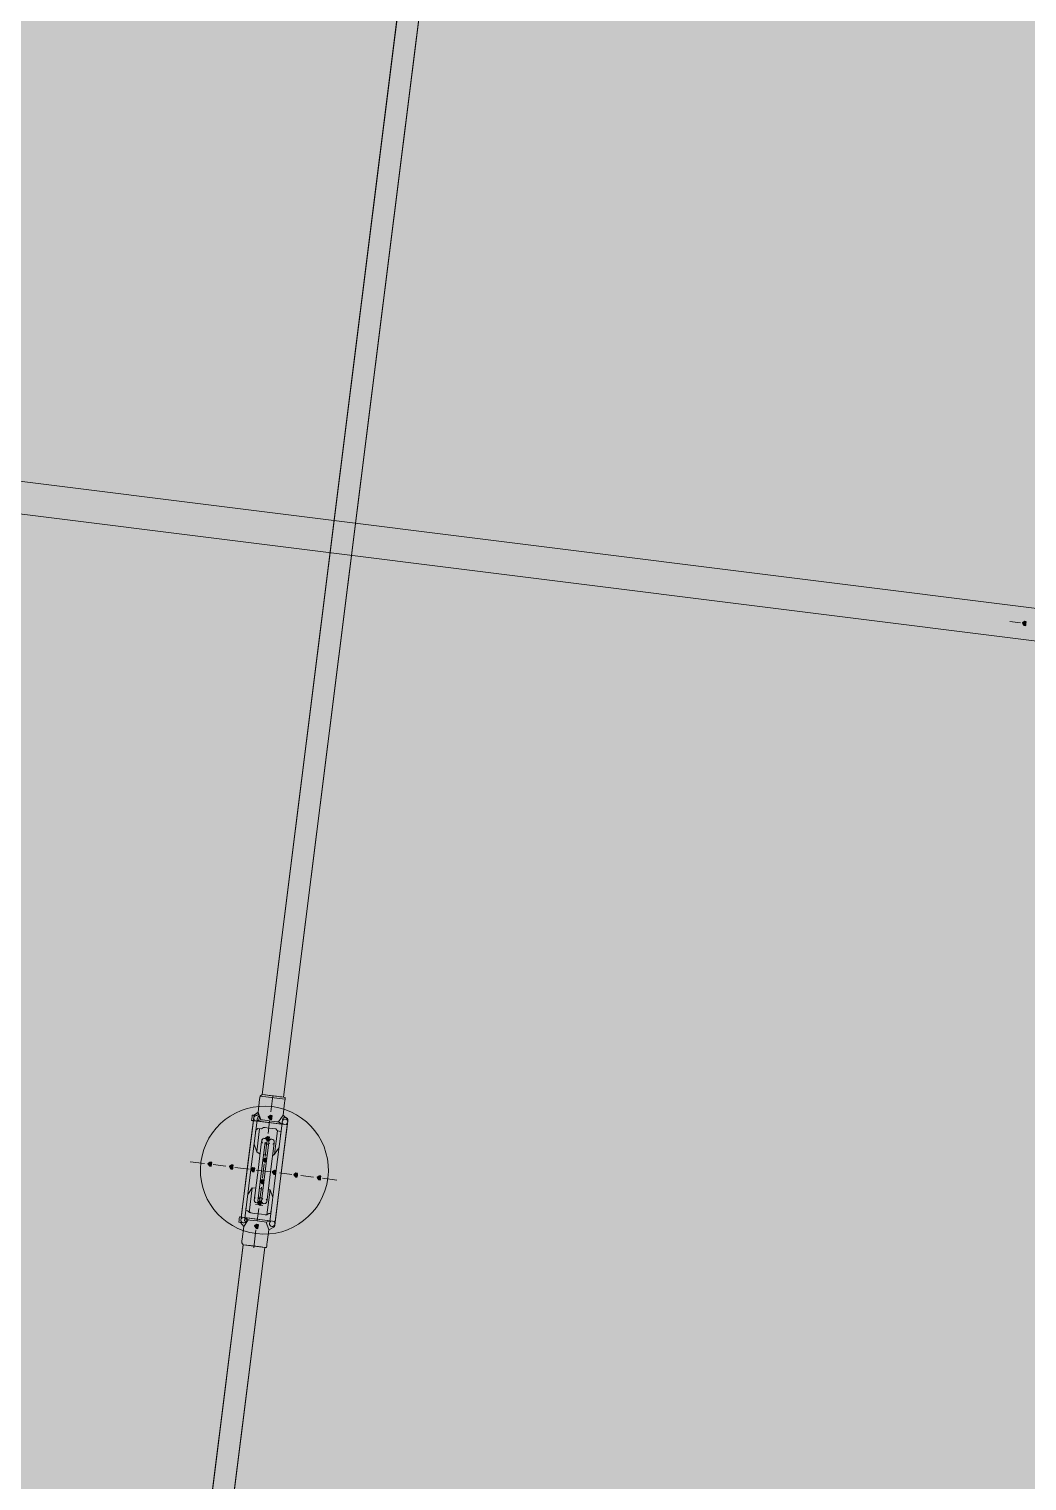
# Model space of a CAD drawing. Header units: metres. Extents: x -4 to 509425, y 7549 to 4732445.
# Drawn here: x 476009.45 to 476014.14, y 4719754.77 to 4719761.59 of the extents above; entities that cross this region are included whole.
import ezdxf

# ---------------------------------------------------------------- set-up
doc = ezdxf.new("R2010")
doc.units = ezdxf.units.M
doc.header["$LTSCALE"] = 0.01
doc.header["$MEASUREMENT"] = 0
doc.layers.get('0').update_dxf_attribs({"lineweight": 0})
doc.layers.add('_SUBESTACIÓN', color=1, linetype='Continuous')
doc.layers.add('SUBESTACION LA VID', color=253, linetype='Continuous')

# ---------------------------------------------------------------- blocks, each defined once
blk = doc.blocks.new('A$Cfff6051d')
at = {"layer": 'SUBESTACION LA VID', "transparency": 33554687}
h = blk.add_hatch(color=256, dxfattribs=at)
h.dxf.hatch_style = 2
h.paths.add_polyline_path([(476014.1343, 4719758.8005), (476014.1353, 4719758.8089), (476014.1269, 4719758.8099), (476014.1175, 4719758.8026), (476014.1248, 4719758.7931), (476014.1332, 4719758.7921)])
h = blk.add_hatch(color=256, dxfattribs=at)
h.dxf.hatch_style = 2
h.paths.add_polyline_path([(476010.5925, 4719756.48), (476010.5936, 4719756.4884), (476010.5852, 4719756.4895), (476010.5757, 4719756.4821), (476010.5831, 4719756.4727), (476010.5915, 4719756.4716)])
h = blk.add_hatch(color=256, dxfattribs=at)
h.dxf.hatch_style = 2
h.paths.add_polyline_path([(476010.5799, 4719756.3792), (476010.5809, 4719756.3876), (476010.5725, 4719756.3887), (476010.5631, 4719756.3813), (476010.5704, 4719756.3719), (476010.5788, 4719756.3708)])
h = blk.add_hatch(color=256, dxfattribs=at)
h.dxf.hatch_style = 2
h.paths.add_polyline_path([(476010.3089, 4719756.2596), (476010.31, 4719756.268), (476010.3016, 4719756.2691), (476010.2921, 4719756.2617), (476010.2995, 4719756.2523), (476010.3079, 4719756.2512)])
h = blk.add_hatch(color=256, dxfattribs=at)
h.dxf.hatch_style = 2
h.paths.add_polyline_path([(476010.5673, 4719756.2784), (476010.5683, 4719756.2868), (476010.5599, 4719756.2879), (476010.5505, 4719756.2805), (476010.5578, 4719756.2711), (476010.5662, 4719756.27)])
h = blk.add_hatch(color=256, dxfattribs=at)
h.dxf.hatch_style = 2
h.paths.add_polyline_path([(476010.4097, 4719756.247), (476010.4108, 4719756.2554), (476010.4024, 4719756.2564), (476010.3929, 4719756.2491), (476010.4003, 4719756.2396), (476010.4087, 4719756.2386)])
h = blk.add_hatch(color=256, dxfattribs=at)
h.dxf.hatch_style = 2
h.paths.add_polyline_path([(476010.5105, 4719756.2343), (476010.5116, 4719756.2427), (476010.5032, 4719756.2438), (476010.4937, 4719756.2364), (476010.5011, 4719756.227), (476010.5095, 4719756.2259)])
h = blk.add_hatch(color=256, dxfattribs=at)
h.dxf.hatch_style = 2
h.paths.add_polyline_path([(476010.6113, 4719756.2217), (476010.6124, 4719756.2301), (476010.604, 4719756.2311), (476010.5945, 4719756.2238), (476010.6019, 4719756.2143), (476010.6103, 4719756.2133)])
h = blk.add_hatch(color=256, dxfattribs=at)
h.dxf.hatch_style = 2
h.paths.add_polyline_path([(476010.7121, 4719756.2091), (476010.7132, 4719756.2175), (476010.7048, 4719756.2185), (476010.6953, 4719756.2112), (476010.7027, 4719756.2017), (476010.7111, 4719756.2007)])
h = blk.add_hatch(color=256, dxfattribs=at)
h.dxf.hatch_style = 2
h.paths.add_polyline_path([(476010.8213, 4719756.1954), (476010.8224, 4719756.2038), (476010.814, 4719756.2048), (476010.8045, 4719756.1975), (476010.8119, 4719756.188), (476010.8203, 4719756.187)])
h = blk.add_hatch(color=256, dxfattribs=at)
h.dxf.hatch_style = 2
h.paths.add_polyline_path([(476010.5546, 4719756.1776), (476010.5557, 4719756.186), (476010.5473, 4719756.1871), (476010.5378, 4719756.1797), (476010.5452, 4719756.1703), (476010.5536, 4719756.1692)])
h = blk.add_hatch(color=256, dxfattribs=at)
h.dxf.hatch_style = 2
h.paths.add_polyline_path([(476010.542, 4719756.0768), (476010.543, 4719756.0852), (476010.5346, 4719756.0863), (476010.5252, 4719756.0789), (476010.5325, 4719756.0695), (476010.5409, 4719756.0684)])
h = blk.add_hatch(color=256, dxfattribs=at)
h.dxf.hatch_style = 2
h.paths.add_polyline_path([(476010.5283, 4719755.9676), (476010.5293, 4719755.976), (476010.5209, 4719755.9771), (476010.5115, 4719755.9697), (476010.5188, 4719755.9603), (476010.5272, 4719755.9592)])
at = {"layer": 'SUBESTACION LA VID', "lineweight": 15}
for p, q in [((476072.2069, 4719751.5967), (475976.9555, 4719763.5384)), ((476072.1879, 4719751.4455), (475976.9365, 4719763.3871)), ((476011.2225, 4719761.9812), (476010.5464, 4719756.5882)), ((476011.3233, 4719761.9686), (476010.6472, 4719756.5756)), ((476014.1091, 4719758.8036), (476014.0587, 4719758.81)), ((476010.5968, 4719756.5819), (476010.5873, 4719756.5063)), ((476010.4769, 4719756.2385), (476010.5075, 4719756.4822)), ((476010.5243, 4719756.48), (476010.4937, 4719756.2364)), ((476010.5222, 4719756.4632), (476010.54, 4719756.4695)), ((476010.5484, 4719756.4685), (476010.582, 4719756.4643)), ((476010.6419, 4719756.4653), (476010.6113, 4719756.2217)), ((476010.5211, 4719756.3183), (476010.5348, 4719756.4275)), ((476010.582, 4719756.4643), (476010.5747, 4719756.4055)), ((476010.6156, 4719756.4601), (476010.582, 4719756.4643)), ((476010.6051, 4719756.3078), (476010.6188, 4719756.417)), ((476010.6398, 4719756.4485), (476010.624, 4719756.459)), ((476010.6365, 4719756.2185), (476010.6671, 4719756.4621)), ((476010.5273, 4719756.2322), (476010.5442, 4719756.3666)), ((476010.561, 4719756.3645), (476010.5441, 4719756.2301)), ((476010.5715, 4719756.3803), (476010.5547, 4719756.3824)), ((476010.5683, 4719756.3551), (476010.5599, 4719756.3561)), ((476010.5778, 4719756.3624), (476010.5609, 4719756.228)), ((476010.5694, 4719756.3635), (476010.561, 4719756.2963)), ((476010.5683, 4719756.3551), (476010.5767, 4719756.354)), ((476010.5715, 4719756.3803), (476010.5883, 4719756.3782)), ((476010.5861, 4719756.2249), (476010.603, 4719756.3593)), ((476010.2753, 4719756.2638), (476010.2081, 4719756.2722)), ((476010.5567, 4719756.2627), (476010.5483, 4719756.1955)), ((476010.5536, 4719756.3057), (476010.562, 4719756.3047)), ((476010.5704, 4719756.3036), (476010.562, 4719756.3047)), ((476010.3761, 4719756.2512), (476010.3173, 4719756.2586)), ((476010.4853, 4719756.2375), (476010.4181, 4719756.2459)), ((476010.4769, 4719756.2385), (476010.4464, 4719755.9949)), ((476010.4632, 4719755.9928), (476010.4937, 4719756.2364)), ((476010.5273, 4719756.2322), (476010.5094, 4719756.0894)), ((476010.5861, 4719756.2249), (476010.5189, 4719756.2333)), ((476010.5262, 4719756.0873), (476010.5441, 4719756.2301)), ((476010.543, 4719756.0852), (476010.5609, 4719756.228)), ((476010.5861, 4719756.2249), (476010.5682, 4719756.082)), ((476010.5808, 4719755.9781), (476010.6113, 4719756.2217)), ((476010.6365, 4719756.2185), (476010.606, 4719755.9749)), ((476010.6869, 4719756.2122), (476010.6281, 4719756.2196)), ((476010.7877, 4719756.1996), (476010.7289, 4719756.2069)), ((476010.8969, 4719756.1859), (476010.8297, 4719756.1943)), ((476010.5, 4719756.1503), (476010.4853, 4719756.0327)), ((476010.5336, 4719756.1461), (476010.542, 4719756.1451)), ((476010.5431, 4719756.1535), (476010.5357, 4719756.0947)), ((476010.5504, 4719756.144), (476010.542, 4719756.1451)), ((476010.584, 4719756.1398), (476010.5693, 4719756.0222)), ((476010.5325, 4719756.0695), (476010.5157, 4719756.0716)), ((476010.5367, 4719756.1031), (476010.5283, 4719756.1041)), ((476010.5325, 4719756.0695), (476010.5493, 4719756.0674)), ((476010.5367, 4719756.1031), (476010.5451, 4719756.102)), ((476010.4653, 4719756.0096), (476010.481, 4719755.9991)), ((476010.4894, 4719755.9981), (476010.523, 4719755.9939)), ((476010.5304, 4719756.0527), (476010.523, 4719755.9939)), ((476010.5566, 4719755.9896), (476010.523, 4719755.9939)), ((476010.5829, 4719755.9949), (476010.565, 4719755.9886)), ((476010.5178, 4719755.9519), (476010.5073, 4719755.8678)), ((476010.4579, 4719755.8826), (476009.7818, 4719750.4896)), ((476010.5587, 4719755.8699), (476009.8826, 4719750.4769))]:
    blk.add_line(p, q, dxfattribs=at)
at = {"layer": 'SUBESTACION LA VID', "lineweight": 0}
blk.add_line((476010.4579, 4719755.8826), (476010.5587, 4719755.8699), dxfattribs=at)
at = {"layer": 'SUBESTACION LA VID', "lineweight": 15}
for points in [[(476072.1879, 4719751.4455), (476072.2069, 4719751.5967), (475976.9555, 4719763.5384), (475976.9365, 4719763.3871), (476072.1879, 4719751.4455)], [(476011.2225, 4719761.9812), (476011.3233, 4719761.9686), (476010.6472, 4719756.5756), (476010.5464, 4719756.5882), (476011.2225, 4719761.9812)], [(476010.46, 4719755.9676), (476010.4527, 4719755.9088), (476010.4516, 4719755.9004), (476010.4506, 4719755.892), (476010.4579, 4719755.8826), (476010.4747, 4719755.8805), (476010.4831, 4719755.8794), (476010.4915, 4719755.8784), (476010.5251, 4719755.8741), (476010.5419, 4719755.872), (476010.5503, 4719755.871), (476010.5587, 4719755.8699), (476010.5671, 4719755.8689), (476010.5682, 4719755.8773), (476010.5692, 4719755.8857), (476010.5703, 4719755.8941), (476010.5776, 4719755.9529), (476010.6049, 4719755.9665), (476010.606, 4719755.9749), (476010.6071, 4719755.9833), (476010.6081, 4719755.9917), (476010.665, 4719756.4453), (476010.666, 4719756.4537), (476010.6671, 4719756.4621), (476010.6681, 4719756.4705), (476010.645, 4719756.4905), (476010.6524, 4719756.5493), (476010.6535, 4719756.5577), (476010.6545, 4719756.5661), (476010.6556, 4719756.5745), (476010.6472, 4719756.5756), (476010.6388, 4719756.5766), (476010.6304, 4719756.5777), (476010.6136, 4719756.5798), (476010.5968, 4719756.5819), (476010.58, 4719756.584), (476010.5716, 4719756.585), (476010.5632, 4719756.5861), (476010.5464, 4719756.5882), (476010.5369, 4719756.5808), (476010.5359, 4719756.5724), (476010.5348, 4719756.564), (476010.5274, 4719756.5052), (476010.5085, 4719756.4906), (476010.5001, 4719756.4916), (476010.4991, 4719756.4832), (476010.498, 4719756.4748), (476010.497, 4719756.4664), (476010.5054, 4719756.4654), (476010.4485, 4719756.0117), (476010.4401, 4719756.0128), (476010.439, 4719756.0044), (476010.438, 4719755.996), (476010.4369, 4719755.9876), (476010.4453, 4719755.9865), (476010.46, 4719755.9676)], [(476010.5968, 4719756.5819), (476010.58, 4719756.584), (476010.5716, 4719756.585), (476010.5632, 4719756.5861), (476010.5464, 4719756.5882), (476010.5369, 4719756.5808), (476010.5359, 4719756.5724), (476010.5348, 4719756.564), (476010.5274, 4719756.5052)], [(476010.5968, 4719756.5819), (476010.6136, 4719756.5798), (476010.6304, 4719756.5777), (476010.6388, 4719756.5766), (476010.6472, 4719756.5756), (476010.6556, 4719756.5745), (476010.6545, 4719756.5661), (476010.6535, 4719756.5577), (476010.6524, 4719756.5493), (476010.645, 4719756.4905)], [(476010.5085, 4719756.4906), (476010.5274, 4719756.5052), (476010.54, 4719756.4695), (476010.5484, 4719756.4685)], [(476010.6681, 4719756.4705), (476010.645, 4719756.4905), (476010.624, 4719756.459), (476010.6156, 4719756.4601)], [(476010.5778, 4719756.4307), (476010.561, 4719756.4328), (476010.5526, 4719756.4338), (476010.5432, 4719756.4265), (476010.5264, 4719756.4286), (476010.5169, 4719756.4212), (476010.5158, 4719756.4128)], [(476010.5778, 4719756.4307), (476010.5946, 4719756.4286), (476010.6114, 4719756.4265), (476010.6188, 4719756.417), (476010.6272, 4719756.416), (476010.6356, 4719756.4149), (476010.6345, 4719756.4065), (476010.6335, 4719756.3981)], [(476010.5368, 4719756.3078), (476010.5211, 4719756.3183), (476010.5085, 4719756.354)], [(476010.5956, 4719756.3005), (476010.6051, 4719756.3078), (476010.6261, 4719756.3393)], [(476010.5168, 4719756.1482), (476010.5, 4719756.1503), (476010.479, 4719756.1188)], [(476010.5756, 4719756.1408), (476010.584, 4719756.1398), (476010.5966, 4719756.1041)], [(476010.5273, 4719756.0275), (476010.5105, 4719756.0296), (476010.5021, 4719756.0306), (476010.4937, 4719756.0317), (476010.4779, 4719756.0422), (476010.4695, 4719756.0432), (476010.4706, 4719756.0516), (476010.4716, 4719756.06)], [(476010.4453, 4719755.9865), (476010.46, 4719755.9676), (476010.481, 4719755.9991), (476010.4894, 4719755.9981)], [(476010.5273, 4719756.0275), (476010.5441, 4719756.0254), (476010.5609, 4719756.0232), (476010.5693, 4719756.0222), (476010.5787, 4719756.0295), (476010.5871, 4719756.0285), (476010.5882, 4719756.0369), (476010.5892, 4719756.0453)], [(476010.6049, 4719755.9665), (476010.5776, 4719755.9529), (476010.565, 4719755.9886), (476010.5566, 4719755.9896)], [(476010.5083, 4719755.8762), (476010.4915, 4719755.8784), (476010.4831, 4719755.8794), (476010.4747, 4719755.8805), (476010.4579, 4719755.8826), (476010.4506, 4719755.892), (476010.4516, 4719755.9004), (476010.4527, 4719755.9088), (476010.46, 4719755.9676)], [(476010.5083, 4719755.8762), (476010.5251, 4719755.8741), (476010.5419, 4719755.872), (476010.5503, 4719755.871), (476010.5587, 4719755.8699), (476010.5671, 4719755.8689), (476010.5682, 4719755.8773), (476010.5692, 4719755.8857), (476010.5703, 4719755.8941), (476010.5776, 4719755.9529)], [(476010.4579, 4719755.8826), (476010.5587, 4719755.8699), (476009.8826, 4719750.4769), (476009.7818, 4719750.4896), (476010.4579, 4719755.8826)]]:
    blk.add_lwpolyline(points, dxfattribs=at)
at = {"layer": 'SUBESTACION LA VID'}
for points in [[(476014.1343, 4719758.8005), (476014.1353, 4719758.8089), (476014.1269, 4719758.8099), (476014.1175, 4719758.8026), (476014.1248, 4719758.7931), (476014.1332, 4719758.7921)], [(476010.5925, 4719756.48), (476010.5936, 4719756.4884), (476010.5852, 4719756.4895), (476010.5757, 4719756.4821), (476010.5831, 4719756.4727), (476010.5915, 4719756.4716)], [(476010.5799, 4719756.3792), (476010.5809, 4719756.3876), (476010.5725, 4719756.3887), (476010.5631, 4719756.3813), (476010.5704, 4719756.3719), (476010.5788, 4719756.3708)], [(476010.3089, 4719756.2596), (476010.31, 4719756.268), (476010.3016, 4719756.2691), (476010.2921, 4719756.2617), (476010.2995, 4719756.2523), (476010.3079, 4719756.2512)], [(476010.5673, 4719756.2784), (476010.5683, 4719756.2868), (476010.5599, 4719756.2879), (476010.5505, 4719756.2805), (476010.5578, 4719756.2711), (476010.5662, 4719756.27)], [(476010.4097, 4719756.247), (476010.4108, 4719756.2554), (476010.4024, 4719756.2564), (476010.3929, 4719756.2491), (476010.4003, 4719756.2396), (476010.4087, 4719756.2386)], [(476010.5105, 4719756.2343), (476010.5116, 4719756.2427), (476010.5032, 4719756.2438), (476010.4937, 4719756.2364), (476010.5011, 4719756.227), (476010.5095, 4719756.2259)], [(476010.6113, 4719756.2217), (476010.6124, 4719756.2301), (476010.604, 4719756.2311), (476010.5945, 4719756.2238), (476010.6019, 4719756.2143), (476010.6103, 4719756.2133)], [(476010.7121, 4719756.2091), (476010.7132, 4719756.2175), (476010.7048, 4719756.2185), (476010.6953, 4719756.2112), (476010.7027, 4719756.2017), (476010.7111, 4719756.2007)], [(476010.8213, 4719756.1954), (476010.8224, 4719756.2038), (476010.814, 4719756.2048), (476010.8045, 4719756.1975), (476010.8119, 4719756.188), (476010.8203, 4719756.187)], [(476010.5546, 4719756.1776), (476010.5557, 4719756.186), (476010.5473, 4719756.1871), (476010.5378, 4719756.1797), (476010.5452, 4719756.1703), (476010.5536, 4719756.1692)], [(476010.542, 4719756.0768), (476010.543, 4719756.0852), (476010.5346, 4719756.0863), (476010.5252, 4719756.0789), (476010.5325, 4719756.0695), (476010.5409, 4719756.0684)], [(476010.5283, 4719755.9676), (476010.5293, 4719755.976), (476010.5209, 4719755.9771), (476010.5115, 4719755.9697), (476010.5188, 4719755.9603), (476010.5272, 4719755.9592)]]:
    blk.add_lwpolyline(points, close=True, dxfattribs=at)
at = {"layer": 'SUBESTACION LA VID', "lineweight": 0}
for points in [[(476014.1343, 4719758.8005), (476014.1353, 4719758.8089), (476014.1269, 4719758.8099), (476014.1175, 4719758.8026), (476014.1248, 4719758.7931), (476014.1332, 4719758.7921)], [(476010.5925, 4719756.48), (476010.5936, 4719756.4884), (476010.5852, 4719756.4895), (476010.5757, 4719756.4821), (476010.5831, 4719756.4727), (476010.5915, 4719756.4716)], [(476010.5799, 4719756.3792), (476010.5809, 4719756.3876), (476010.5725, 4719756.3887), (476010.5631, 4719756.3813), (476010.5704, 4719756.3719), (476010.5788, 4719756.3708)], [(476010.3089, 4719756.2596), (476010.31, 4719756.268), (476010.3016, 4719756.2691), (476010.2921, 4719756.2617), (476010.2995, 4719756.2523), (476010.3079, 4719756.2512)], [(476010.5673, 4719756.2784), (476010.5683, 4719756.2868), (476010.5599, 4719756.2879), (476010.5505, 4719756.2805), (476010.5578, 4719756.2711), (476010.5662, 4719756.27)], [(476010.4097, 4719756.247), (476010.4108, 4719756.2554), (476010.4024, 4719756.2564), (476010.3929, 4719756.2491), (476010.4003, 4719756.2396), (476010.4087, 4719756.2386)], [(476010.5105, 4719756.2343), (476010.5116, 4719756.2427), (476010.5032, 4719756.2438), (476010.4937, 4719756.2364), (476010.5011, 4719756.227), (476010.5095, 4719756.2259)], [(476010.6113, 4719756.2217), (476010.6124, 4719756.2301), (476010.604, 4719756.2311), (476010.5945, 4719756.2238), (476010.6019, 4719756.2143), (476010.6103, 4719756.2133)], [(476010.7121, 4719756.2091), (476010.7132, 4719756.2175), (476010.7048, 4719756.2185), (476010.6953, 4719756.2112), (476010.7027, 4719756.2017), (476010.7111, 4719756.2007)], [(476010.8213, 4719756.1954), (476010.8224, 4719756.2038), (476010.814, 4719756.2048), (476010.8045, 4719756.1975), (476010.8119, 4719756.188), (476010.8203, 4719756.187)], [(476010.5546, 4719756.1776), (476010.5557, 4719756.186), (476010.5473, 4719756.1871), (476010.5378, 4719756.1797), (476010.5452, 4719756.1703), (476010.5536, 4719756.1692)], [(476010.542, 4719756.0768), (476010.543, 4719756.0852), (476010.5346, 4719756.0863), (476010.5252, 4719756.0789), (476010.5325, 4719756.0695), (476010.5409, 4719756.0684)], [(476010.5283, 4719755.9676), (476010.5293, 4719755.976), (476010.5209, 4719755.9771), (476010.5115, 4719755.9697), (476010.5188, 4719755.9603), (476010.5272, 4719755.9592)]]:
    blk.add_lwpolyline(points, close=True, dxfattribs=at)
for points in [[(476010.5369, 4719756.5808), (476010.6545, 4719756.5661), (476010.5369, 4719756.5808)], [(476010.5968, 4719756.5819), (476010.5716, 4719756.585), (476010.6136, 4719756.5798)], [(476010.665, 4719756.4453), (476010.497, 4719756.4664), (476010.665, 4719756.4453), (476010.5054, 4719756.4654), (476010.665, 4719756.4453)], [(476010.4485, 4719756.0117), (476010.6081, 4719755.9917), (476010.4401, 4719756.0128)], [(476010.4579, 4719755.8826), (476010.5587, 4719755.8699), (476010.4747, 4719755.8805), (476010.5503, 4719755.871), (476010.4831, 4719755.8794)], [(476010.4915, 4719755.8784), (476010.5419, 4719755.872), (476010.4831, 4719755.8794)]]:
    blk.add_lwpolyline(points, dxfattribs=at)
at = {"layer": 'SUBESTACION LA VID'}
for points in [[(475976.8769, 4719766.927), (475976.8769, 4719766.927), (475976.8959, 4719767.0782), (475976.8959, 4719767.0782), (475976.8959, 4719767.0782), (476072.6239, 4719754.9233), (476072.6239, 4719754.9233), (476072.6239, 4719754.9233), (475976.8769, 4719766.927), (475976.8769, 4719766.927)], [(475976.8959, 4719767.0782), (475976.8959, 4719767.0782), (476072.6239, 4719754.9233), (476072.6239, 4719754.9233), (476072.6239, 4719754.9233), (476072.6429, 4719755.0745), (476072.6429, 4719755.0745), (476072.6429, 4719755.0745), (475976.8959, 4719767.0782), (475976.8959, 4719767.0782)]]:
    blk.add_open_spline(points, degree=3, knots=[0, 0, 0, 0, 1, 1, 1, 2, 2, 2, 3, 3, 3, 3], dxfattribs=at)
at = {"layer": 'SUBESTACION LA VID', "lineweight": 0}
for points in [[(475976.8769, 4719766.927), (475976.8769, 4719766.927), (475976.8959, 4719767.0782), (475976.8959, 4719767.0782), (475976.8959, 4719767.0782), (476072.6239, 4719754.9233), (476072.6239, 4719754.9233), (476072.6239, 4719754.9233), (475976.8769, 4719766.927), (475976.8769, 4719766.927)], [(475976.8959, 4719767.0782), (475976.8959, 4719767.0782), (476072.6239, 4719754.9233), (476072.6239, 4719754.9233), (476072.6239, 4719754.9233), (476072.6429, 4719755.0745), (476072.6429, 4719755.0745), (476072.6429, 4719755.0745), (475976.8959, 4719767.0782), (475976.8959, 4719767.0782)]]:
    blk.add_open_spline(points, degree=3, knots=[0, 0, 0, 0, 1, 1, 1, 2, 2, 2, 3, 3, 3, 3], dxfattribs=at)
at = {"layer": 'SUBESTACION LA VID', "lineweight": 15}
for points, knots in [([(476010.2591, 4719756.2701), (476010.2384, 4719756.1054), (476010.3552, 4719755.9552), (476010.5199, 4719755.9345), (476010.6846, 4719755.9139), (476010.8348, 4719756.0307), (476010.8555, 4719756.1954), (476010.8761, 4719756.36), (476010.7593, 4719756.5103), (476010.5946, 4719756.531), (476010.4299, 4719756.5516), (476010.2797, 4719756.4348), (476010.2591, 4719756.2701)], [0, 0, 0, 0, 1, 1, 1, 2, 2, 2, 3, 3, 3, 4, 4, 4, 4]), ([(476010.5211, 4719756.489), (476010.5157, 4719756.4896), (476010.5105, 4719756.4868), (476010.5081, 4719756.4819), (476010.5057, 4719756.477), (476010.5068, 4719756.4711), (476010.5106, 4719756.4673)], [0, 0, 0, 0, 1, 1, 1, 2, 2, 2, 2]), ([(476010.5332, 4719756.4832), (476010.5341, 4719756.4901), (476010.5291, 4719756.4965), (476010.5222, 4719756.4974), (476010.5152, 4719756.4982), (476010.5089, 4719756.4933), (476010.508, 4719756.4864)], [0, 0, 0, 0, 1, 1, 1, 2, 2, 2, 2]), ([(476010.5259, 4719756.4654), (476010.5306, 4719756.4681), (476010.5331, 4719756.4736), (476010.532, 4719756.4789), (476010.5309, 4719756.4842), (476010.5265, 4719756.4883), (476010.5211, 4719756.489)], [0, 0, 0, 0, 1, 1, 1, 2, 2, 2, 2]), ([(476010.6555, 4719756.4721), (476010.6501, 4719756.4728), (476010.6449, 4719756.47), (476010.6425, 4719756.4651), (476010.6401, 4719756.4602), (476010.6412, 4719756.4543), (476010.6451, 4719756.4505)], [0, 0, 0, 0, 1, 1, 1, 2, 2, 2, 2]), ([(476010.6676, 4719756.4663), (476010.6685, 4719756.4733), (476010.6635, 4719756.4796), (476010.6566, 4719756.4805), (476010.6496, 4719756.4814), (476010.6433, 4719756.4765), (476010.6424, 4719756.4695)], [0, 0, 0, 0, 1, 1, 1, 2, 2, 2, 2]), ([(476010.6603, 4719756.4485), (476010.665, 4719756.4513), (476010.6675, 4719756.4567), (476010.6664, 4719756.4621), (476010.6653, 4719756.4674), (476010.6609, 4719756.4714), (476010.6555, 4719756.4721)], [0, 0, 0, 0, 1, 1, 1, 2, 2, 2, 2]), ([(476010.5589, 4719756.3818), (476010.5535, 4719756.3825), (476010.5482, 4719756.3797), (476010.5459, 4719756.3748), (476010.5435, 4719756.3699), (476010.5445, 4719756.364), (476010.5484, 4719756.3602)], [0, 0, 0, 0, 1, 1, 1, 2, 2, 2, 2]), ([(476010.5589, 4719756.3818), (476010.5535, 4719756.3825), (476010.5482, 4719756.3797), (476010.5459, 4719756.3748), (476010.5435, 4719756.3699), (476010.5445, 4719756.364), (476010.5484, 4719756.3602)], [0, 0, 0, 0, 1, 1, 1, 2, 2, 2, 2]), ([(476010.5699, 4719756.3677), (476010.5708, 4719756.3746), (476010.5658, 4719756.381), (476010.5589, 4719756.3818), (476010.5519, 4719756.3827), (476010.5456, 4719756.3778), (476010.5447, 4719756.3708)], [0, 0, 0, 0, 1, 1, 1, 2, 2, 2, 2]), ([(476010.5637, 4719756.3583), (476010.5684, 4719756.361), (476010.5708, 4719756.3665), (476010.5698, 4719756.3718), (476010.5687, 4719756.3771), (476010.5643, 4719756.3812), (476010.5589, 4719756.3818)], [0, 0, 0, 0, 1, 1, 1, 2, 2, 2, 2]), ([(476010.5925, 4719756.3776), (476010.5871, 4719756.3783), (476010.5819, 4719756.3755), (476010.5795, 4719756.3706), (476010.5771, 4719756.3657), (476010.5781, 4719756.3598), (476010.582, 4719756.356)], [0, 0, 0, 0, 1, 1, 1, 2, 2, 2, 2]), ([(476010.6035, 4719756.3635), (476010.6044, 4719756.3704), (476010.5994, 4719756.3768), (476010.5925, 4719756.3776), (476010.5855, 4719756.3785), (476010.5792, 4719756.3736), (476010.5783, 4719756.3666)], [0, 0, 0, 0, 1, 1, 1, 2, 2, 2, 2]), ([(476010.5973, 4719756.3541), (476010.602, 4719756.3568), (476010.6044, 4719756.3622), (476010.6034, 4719756.3676), (476010.6023, 4719756.3729), (476010.5979, 4719756.377), (476010.5925, 4719756.3776)], [0, 0, 0, 0, 1, 1, 1, 2, 2, 2, 2]), ([(476010.5973, 4719756.3541), (476010.602, 4719756.3568), (476010.6044, 4719756.3622), (476010.6034, 4719756.3676), (476010.6023, 4719756.3729), (476010.5979, 4719756.377), (476010.5925, 4719756.3776)], [0, 0, 0, 0, 1, 1, 1, 2, 2, 2, 2]), ([(476010.5162, 4719756.103), (476010.5115, 4719756.1003), (476010.509, 4719756.0948), (476010.5101, 4719756.0895), (476010.5112, 4719756.0842), (476010.5156, 4719756.0801), (476010.521, 4719756.0794)], [0, 0, 0, 0, 1, 1, 1, 2, 2, 2, 2]), ([(476010.5162, 4719756.103), (476010.5115, 4719756.1003), (476010.509, 4719756.0948), (476010.5101, 4719756.0895), (476010.5112, 4719756.0842), (476010.5156, 4719756.0801), (476010.521, 4719756.0794)], [0, 0, 0, 0, 1, 1, 1, 2, 2, 2, 2]), ([(476010.51, 4719756.0936), (476010.5091, 4719756.0867), (476010.514, 4719756.0803), (476010.521, 4719756.0794), (476010.5279, 4719756.0786), (476010.5343, 4719756.0835), (476010.5352, 4719756.0905)], [0, 0, 0, 0, 1, 1, 1, 2, 2, 2, 2]), ([(476010.521, 4719756.0794), (476010.5264, 4719756.0788), (476010.5316, 4719756.0816), (476010.534, 4719756.0865), (476010.5364, 4719756.0914), (476010.5353, 4719756.0973), (476010.5315, 4719756.1011)], [0, 0, 0, 0, 1, 1, 1, 2, 2, 2, 2]), ([(476010.5498, 4719756.0988), (476010.5451, 4719756.0961), (476010.5426, 4719756.0906), (476010.5437, 4719756.0853), (476010.5448, 4719756.08), (476010.5492, 4719756.0759), (476010.5546, 4719756.0752)], [0, 0, 0, 0, 1, 1, 1, 2, 2, 2, 2]), ([(476010.5436, 4719756.0894), (476010.5427, 4719756.0824), (476010.5476, 4719756.0761), (476010.5546, 4719756.0752), (476010.5615, 4719756.0744), (476010.5679, 4719756.0793), (476010.5688, 4719756.0862)], [0, 0, 0, 0, 1, 1, 1, 2, 2, 2, 2]), ([(476010.5546, 4719756.0752), (476010.56, 4719756.0745), (476010.5652, 4719756.0774), (476010.5676, 4719756.0823), (476010.57, 4719756.0872), (476010.5689, 4719756.0931), (476010.5651, 4719756.0969)], [0, 0, 0, 0, 1, 1, 1, 2, 2, 2, 2]), ([(476010.5546, 4719756.0752), (476010.56, 4719756.0745), (476010.5652, 4719756.0774), (476010.5676, 4719756.0823), (476010.57, 4719756.0872), (476010.5689, 4719756.0931), (476010.5651, 4719756.0969)], [0, 0, 0, 0, 1, 1, 1, 2, 2, 2, 2]), ([(476010.4531, 4719756.0085), (476010.4484, 4719756.0058), (476010.446, 4719756.0004), (476010.4471, 4719755.995), (476010.4482, 4719755.9897), (476010.4525, 4719755.9856), (476010.4579, 4719755.985)], [0, 0, 0, 0, 1, 1, 1, 2, 2, 2, 2]), ([(476010.4469, 4719755.9991), (476010.446, 4719755.9922), (476010.451, 4719755.9858), (476010.4579, 4719755.985), (476010.4649, 4719755.9841), (476010.4712, 4719755.989), (476010.4721, 4719755.996)], [0, 0, 0, 0, 1, 1, 1, 2, 2, 2, 2]), ([(476010.4579, 4719755.985), (476010.4633, 4719755.9843), (476010.4686, 4719755.9871), (476010.4709, 4719755.992), (476010.4733, 4719755.9969), (476010.4723, 4719756.0028), (476010.4684, 4719756.0066)], [0, 0, 0, 0, 1, 1, 1, 2, 2, 2, 2]), ([(476010.5875, 4719755.9917), (476010.5828, 4719755.9889), (476010.5804, 4719755.9835), (476010.5815, 4719755.9782), (476010.5826, 4719755.9728), (476010.5869, 4719755.9688), (476010.5923, 4719755.9681)], [0, 0, 0, 0, 1, 1, 1, 2, 2, 2, 2]), ([(476010.5923, 4719755.9681), (476010.5977, 4719755.9674), (476010.603, 4719755.9703), (476010.6054, 4719755.9752), (476010.6077, 4719755.9801), (476010.6067, 4719755.9859), (476010.6028, 4719755.9898)], [0, 0, 0, 0, 1, 1, 1, 2, 2, 2, 2]), ([(476010.5813, 4719755.9823), (476010.5804, 4719755.9753), (476010.5854, 4719755.969), (476010.5923, 4719755.9681), (476010.5993, 4719755.9672), (476010.6057, 4719755.9722), (476010.6065, 4719755.9791)], [0, 0, 0, 0, 1, 1, 1, 2, 2, 2, 2])]:
    blk.add_open_spline(points, degree=3, knots=knots, dxfattribs=at)

msp = doc.modelspace()

# ---------------------------------------------------------------- hatches: boundary and pattern name
at = {"layer": '_SUBESTACIÓN', "transparency": 33554559}
h = msp.add_hatch(color=1, dxfattribs=at)
h.dxf.hatch_style = 1
h.paths.add_polyline_path([(475968.6399, 4719805.825), (476089.9386, 4719790.615), (476078.1686, 4719696.74), (475956.8686, 4719711.9502)])

# ---------------------------------------------------------------- block references
at = {"linetype": 'Continuous'}
msp.add_blockref('A$Cfff6051d', (0, 0), dxfattribs=at)

doc.saveas('drawing.dxf')
